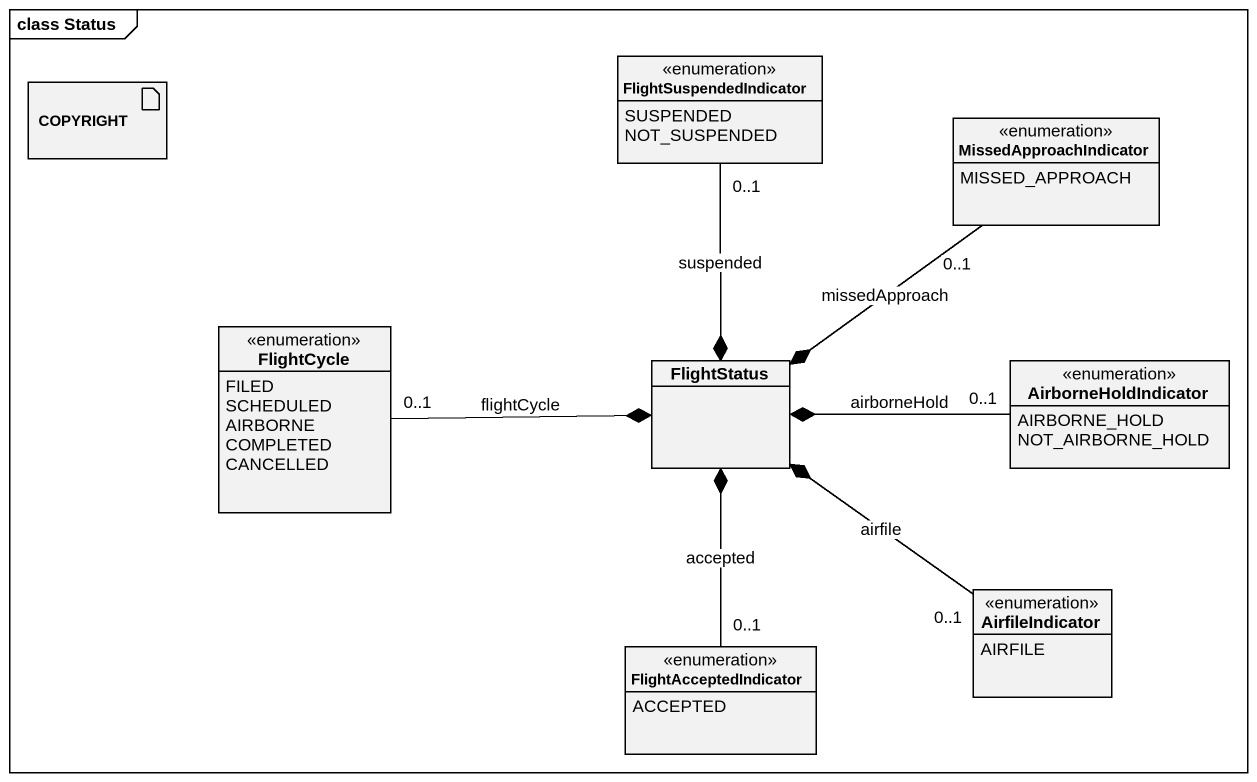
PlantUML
@startuml
mainframe class Status
allowmixing
hide circle
hide empty members
enum FlightSuspendedIndicator {
  SUSPENDED
  NOT_SUSPENDED
}
artifact COPYRIGHT
enum MissedApproachIndicator {
  MISSED_APPROACH
}
enum FlightCycle {
  FILED
  SCHEDULED
  AIRBORNE
  COMPLETED
  CANCELLED
}
class FlightStatus
enum AirborneHoldIndicator {
  AIRBORNE_HOLD
  NOT_AIRBORNE_HOLD
}
enum AirfileIndicator {
  AIRFILE
}
enum FlightAcceptedIndicator {
  ACCEPTED
}
FlightStatus *-up- "0..1" FlightSuspendedIndicator : suspended
FlightStatus *-up- "0..1" MissedApproachIndicator : missedApproach
FlightStatus *-left- "0..1" FlightCycle : flightCycle
FlightStatus *-right- "0..1" AirborneHoldIndicator : airborneHold
FlightStatus *-- "0..1" AirfileIndicator : airfile
FlightStatus *-- "0..1" FlightAcceptedIndicator : accepted
@enduml
